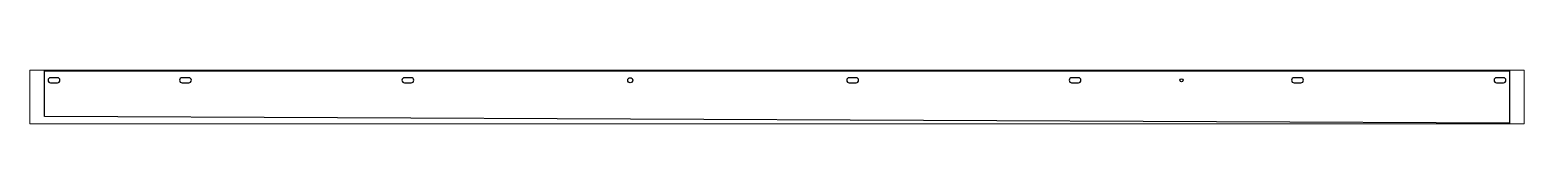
# Paper-space layout 'Layout1' of a CAD drawing. Header units: millimetres. Extents: x 0 to 257, y 93 to 102.
# The model-space entities are those that its viewports show. They can reach past a viewport. Long polylines and large blocks are cut down to what shows.
import ezdxf

# ---------------------------------------------------------------- set-up
doc = ezdxf.new("R2010")
doc.units = ezdxf.units.MM
doc.header["$LTSCALE"] = 25
doc.layers.add('3_Pezzi', color=7, linetype='Continuous')
doc.layers.add('5_Bulloni', color=7, linetype='Continuous')

# ---------------------------------------------------------------- blocks, each defined once
blk = doc.blocks.new('BL1553344786_00001')
at = {"layer": '5_Bulloni', "color": 4, "linetype": 'Continuous'}
for p, q in [((27.2, 40.7), (12.7, 40.7)), ((12.7, 30.2), (27.2, 30.2))]:
    blk.add_line(p, q, dxfattribs=at)
for centre, start, end in [((12.7, 35.4), 90, 270), ((27.2, 35.4), 270, 90)]:
    blk.add_arc(centre, 5.25, start, end, dxfattribs=at)
blk = doc.blocks.new('BL1553344786_00002')
at = {"layer": '5_Bulloni', "color": 2, "linetype": 'Continuous'}
blk.add_circle((2402.8, 35.4), 3.25, dxfattribs=at)
blk = doc.blocks.new('BL1553344786_00003')
at = {"layer": '5_Bulloni', "color": 4, "linetype": 'Continuous'}
for p, q in [((305.1, 40.7), (290.6, 40.7)), ((290.6, 30.2), (305.1, 30.2))]:
    blk.add_line(p, q, dxfattribs=at)
for centre, start, end in [((290.6, 35.4), 90, 270), ((305.1, 35.4), 270, 90)]:
    blk.add_arc(centre, 5.25, start, end, dxfattribs=at)
blk = doc.blocks.new('BL1553344786_00004')
at = {"layer": '5_Bulloni', "color": 2, "linetype": 'Continuous'}
blk.add_circle((1237.8, 35.4), 5.25, dxfattribs=at)
blk = doc.blocks.new('BL1553344786_00005')
at = {"layer": '5_Bulloni', "color": 4, "linetype": 'Continuous'}
for p, q in [((775.1, 40.7), (760.6, 40.7)), ((760.6, 30.2), (775.1, 30.2))]:
    blk.add_line(p, q, dxfattribs=at)
for centre, start, end in [((760.6, 35.4), 90, 270), ((775.1, 35.4), 270, 90)]:
    blk.add_arc(centre, 5.25, start, end, dxfattribs=at)
blk = doc.blocks.new('BL1553344786_00006')
at = {"layer": '5_Bulloni', "color": 4, "linetype": 'Continuous'}
for p, q in [((1715.1, 40.7), (1700.6, 40.7)), ((1700.6, 30.2), (1715.1, 30.2))]:
    blk.add_line(p, q, dxfattribs=at)
for centre, start, end in [((1700.6, 35.4), 90, 270), ((1715.1, 35.4), 270, 90)]:
    blk.add_arc(centre, 5.25, start, end, dxfattribs=at)
blk = doc.blocks.new('BL1553344786_00007')
at = {"layer": '5_Bulloni', "color": 4, "linetype": 'Continuous'}
for p, q in [((2185.1, 40.7), (2170.6, 40.7)), ((2170.6, 30.2), (2185.1, 30.2))]:
    blk.add_line(p, q, dxfattribs=at)
for centre, start, end in [((2170.6, 35.4), 90, 270), ((2185.1, 35.4), 270, 90)]:
    blk.add_arc(centre, 5.25, start, end, dxfattribs=at)
blk = doc.blocks.new('BL1553344786_00008')
at = {"layer": '5_Bulloni', "color": 4, "linetype": 'Continuous'}
for p, q in [((2655.1, 40.7), (2640.6, 40.7)), ((2640.6, 30.2), (2655.1, 30.2))]:
    blk.add_line(p, q, dxfattribs=at)
for centre, start, end in [((2640.6, 35.4), 90, 270), ((2655.1, 35.4), 270, 90)]:
    blk.add_arc(centre, 5.25, start, end, dxfattribs=at)
blk = doc.blocks.new('BL1553344786_00009')
at = {"layer": '5_Bulloni', "color": 4, "linetype": 'Continuous'}
for p, q in [((3083.1, 40.7), (3068.6, 40.7)), ((3068.6, 30.2), (3083.1, 30.2))]:
    blk.add_line(p, q, dxfattribs=at)
for centre, start, end in [((3068.6, 35.4), 90, 270), ((3083.1, 35.4), 270, 90)]:
    blk.add_arc(centre, 5.25, start, end, dxfattribs=at)
blk = doc.blocks.new('BL1553344786_00010')
at = {"layer": '3_Pezzi', "color": 3, "linetype": 'Continuous'}
for p, q in [((0, -41.4), (0, 55.4)), ((0, 55.4), (3095.8, 55.4)), ((3095.8, 55.4), (3095.8, -55.4)), ((3095.8, -55.4), (0, -41.4))]:
    blk.add_line(p, q, dxfattribs=at)

msp = doc.modelspace()

# ---------------------------------------------------------------- block references
at = {"layer": '3_Pezzi'}
msp.add_blockref('BL1553344786_00010', (0, 0), dxfattribs=at)
at = {"layer": '5_Bulloni'}
for name in ['BL1553344786_00001', 'BL1553344786_00003', 'BL1553344786_00005', 'BL1553344786_00004', 'BL1553344786_00006', 'BL1553344786_00007', 'BL1553344786_00002', 'BL1553344786_00008', 'BL1553344786_00009']:
    msp.add_blockref(name, (0, 0), dxfattribs=at)

psp = doc.layouts.get("Layout1")

# ---------------------------------------------------------------- viewports
at = {"layer": '0'}
psp.add_viewport(center=(128.5, 97.5), size=(257, 9.19868), view_center_point=(1547.92, 0), view_height=113.02418, dxfattribs=at)

doc.saveas('drawing.dxf')
